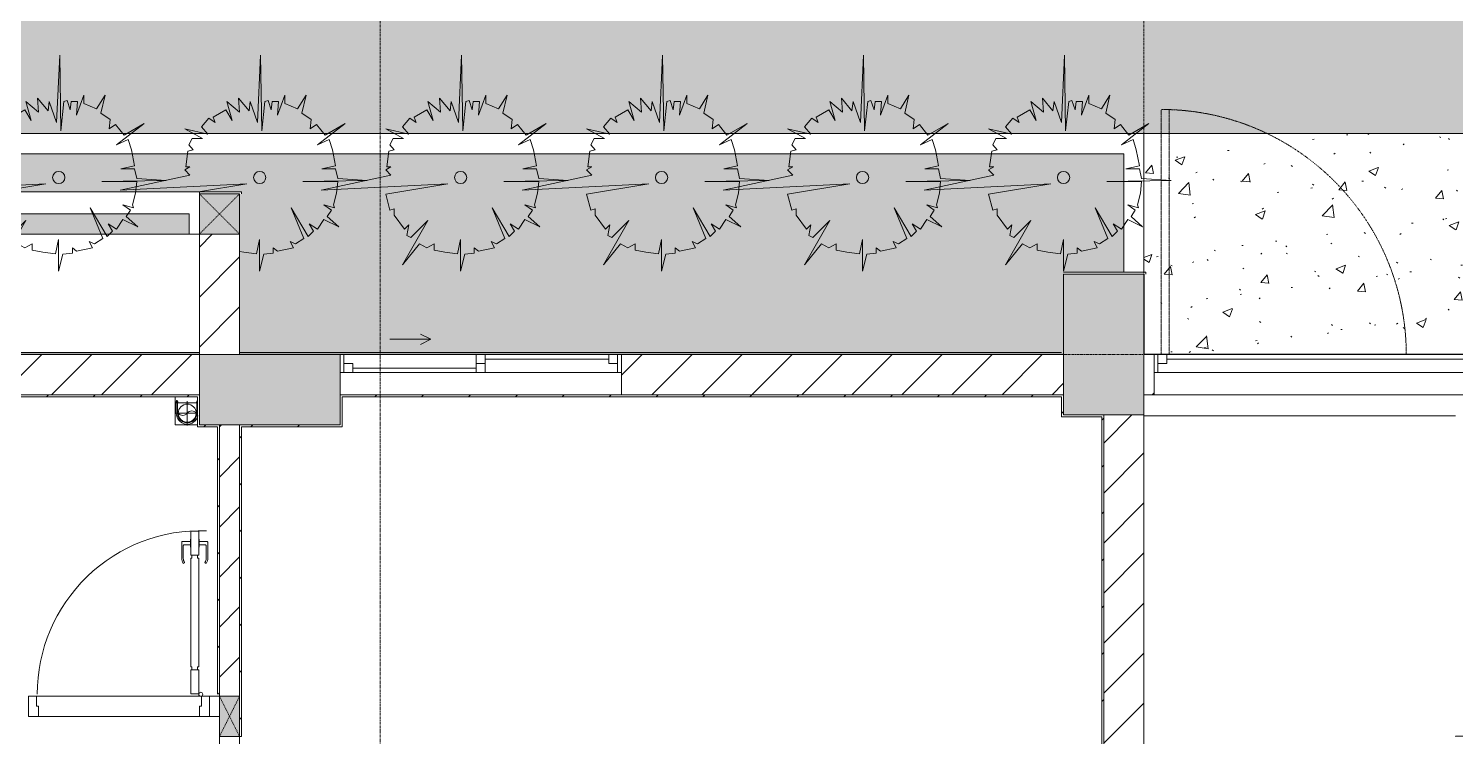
# Model space of a CAD drawing. Header units: millimetres. Extents: x 5359 to 218750, y -16347 to 109893.
# Drawn here: x 37103 to 44202, y 76337 to 79860 of the extents above; entities that cross this region are included whole.
import ezdxf

# ---------------------------------------------------------------- set-up
doc = ezdxf.new("R2010")
doc.units = ezdxf.units.MM
for name, pattern in [('Dash', [6, 3, -3]), ('Grid Line', [22.225, 12.7, -3.175, 3.175, -3.175]), ('IMPORT-CENTER _3_', [10.16, 6.35, -1.27, 1.27, -1.27]), ('NET VAN', [1.06, 0.53, -0.53]), ('Overhead', [3.96875, 2.38125, -1.5875])]:
    doc.linetypes.add(name, pattern=pattern)
for name, color, linetype, lineweight in [('0-1', 7, 'Continuous', 5), ('A-DETL-GENF-1', 9, 'Continuous', 9), ('A-DETL-GENF-2', 9, 'NET VAN', 9), ('A-DOOR', 31, 'Continuous', 9), ('A-DOOR-1', 9, 'Continuous', 9), ('A-FLOR', 192, 'Continuous', 9), ('A-FLOR-1', 9, 'Continuous', 9), ('A-FLOR-PATT', 8, 'Continuous', 9), ('A-GLAZ', 151, 'Continuous', 9), ('A-GLAZ-CWMG', 51, 'Continuous', 9), ('A-WALL', 113, 'Continuous', 9), ('A-WALL-1', 53, 'Continuous', 18), ('A-WALL-2', 9, 'Continuous', 9), ('A-WALL-3', 113, 'Continuous', 18), ('A-WALL-PATT-1', 10, 'Continuous', 9), ('A-WALL-PATT-2', 9, 'Continuous', 9), ('A-WALL-PATT-3', 111, 'Continuous', 9), ('G-IMPT', 8, 'Continuous', 9), ('G-IMPT-1', 8, 'IMPORT-CENTER _3_', 9), ('I-WALL', 2, 'Continuous', 9), ('I-WALL-1', 53, 'Continuous', 18), ('I-WALL-3', 2, 'Continuous', 18), ('L-PLNT', 71, 'Continuous', 9), ('M-EQPM', 50, 'Continuous', 9), ('S-BEAM-1', 9, 'Continuous', 9), ('S-COLS', 52, 'Continuous', 9), ('S-COLS-1', 253, 'Continuous', 5), ('S-COLS-2', 53, 'Continuous', 18), ('S-COLS-3', 9, 'Continuous', 9), ('S-COLS-4', 52, 'Continuous', 18), ('S-COLS-HDLN', 52, 'Dash', 9), ('S-COLS-HDLN-1', 9, 'Dash', 9), ('S-GRID-1', 1, 'Grid Line', 9), ('S-STRS-MBND', 31, 'Overhead', 9)]:
    doc.layers.add(name, color=color, linetype=linetype, lineweight=lineweight)
pattern_1 = [(45, (0, 0), (-124.4508, 124.4508), [])]
pattern_2 = [(45, (0, 0), (-116.67262, 116.67262), [])]

# ---------------------------------------------------------------- blocks, each defined once
blk = doc.blocks.new('NCV_TKTC_KET CAU_rvt-1-TKCS_MB ĐỊNH VỊ CỔNG-HÀNG RÀO')
at = {"layer": 'S-COLS-1'}
for points in [[(42652.6, 77936.9), (42652.6, 78636.9), (42252.6, 78636.9), (42252.6, 77936.9)], [(38040.5, 77886.9), (38652.6, 77886.9), (38652.6, 78236.9), (37952.6, 78236.9), (37952.6, 77886.9)]]:
    blk.add_hatch(color=256, dxfattribs=at).paths.add_polyline_path(points)
at = {"layer": 'S-BEAM-1'}
blk.add_line((42652.6, 77933.2), (44202.6, 77933.2), dxfattribs=at)
at = {"layer": 'S-COLS-2'}
for p, q in [((42652.6, 78636.9), (42252.6, 78636.9)), ((42252.6, 78636.9), (42252.6, 77936.9)), ((42652.6, 77936.9), (42652.6, 78636.9)), ((37952.6, 78236.9), (37952.6, 77886.9)), ((38652.6, 78236.9), (37952.6, 78236.9)), ((38652.6, 77886.9), (38652.6, 78036.9)), ((37952.6, 77886.9), (38652.6, 77886.9)), ((42252.6, 77936.9), (42652.6, 77936.9))]:
    blk.add_line(p, q, dxfattribs=at)
blk = doc.blocks.new('DOOR_CW_01 CANH MO-PANEL KINH - DIW_01-900x2200-CỬA GỖ VÂN LAMINATE-553375-TKCS_MB ĐỊNH VỊ CỔNG-HÀNG RÀO')
at = {"layer": 'A-DETL-GENF-1'}
for p, q in [((-397, -182), (-397, -62)), ((-397, -62), (-357, -62)), ((-357, -62), (-357, -182)), ((-357, -182), (-397, -182)), ((-397, -196), (-391, -196)), ((-397, -738), (-397, -196)), ((-391, -196), (-391, -182)), ((-391, -182), (-363, -182)), ((-363, -182), (-363, -196)), ((-357, -196), (-363, -196)), ((-357, -196), (-357, -738)), ((-442, -737), (-442, -816.5)), ((-434, -799.5), (-434, -737)), ((-433.9, -711.2), (-427.3, -715.8)), ((-397, -738), (-391, -738)), ((-357, -752), (-397, -752)), ((-397, -752), (-397, -872)), ((-391, -752), (-391, -738)), ((-363, -752), (-391, -752)), ((-357, -738), (-363, -738)), ((-363, -738), (-363, -752)), ((-357, -872), (-357, -752)), ((-320.1, -711.2), (-326.7, -715.8)), ((-320, -799.5), (-320, -737)), ((-312, -737), (-312, -816.5)), ((-399, -820.5), (-438, -820.5)), ((-399, -803.5), (-430, -803.5)), ((-399, -792.2), (-399, -831.8)), ((-397, -792.2), (-399, -792.2)), ((-399, -831.8), (-397, -831.8)), ((-397, -792.2), (-397, -831.8)), ((-357, -792.2), (-357, -831.8)), ((-357, -792.2), (-355, -792.2)), ((-355, -831.8), (-357, -831.8)), ((-355, -792.2), (-355, -831.8)), ((-355, -803.5), (-324, -803.5)), ((-355, -820.5), (-316, -820.5)), ((-397, -872), (-357, -872))]:
    blk.add_line(p, q, dxfattribs=at)
blk.add_circle((-407, -60), 10, dxfattribs=at)
for centre, radius, start, end in [((-407, -60), 814, 268, 0), ((-397, -737), 45, 145, 180), ((-397, -737), 37, 145, 180), ((-357, -737), 37, 0, 35), ((-357, -737), 45, 360, 35), ((-438, -816.5), 4, 180, 270), ((-430, -799.5), 4, 180, 270), ((-324, -799.5), 4, 270, 0), ((-316, -816.5), 4, 270, 0)]:
    blk.add_arc(centre, radius, start, end, dxfattribs=at)
at = {"layer": 'A-DOOR-1'}
for p, q in [((-450, -50), (-450, 50)), ((-450, 50), (-400, 50)), ((-400, 50), (-400, 0)), ((400, 0), (400, 50)), ((400, 50), (450, 50)), ((450, 50), (450, -50)), ((-410, -50), (-450, -50)), ((-410, 0), (-410, -50)), ((-400, 0), (-410, 0)), ((-407, -50), (-382, -50)), ((410, 0), (400, 0)), ((410, -50), (410, 0)), ((450, -50), (410, -50))]:
    blk.add_line(p, q, dxfattribs=at)
blk = doc.blocks.new('G1_SOF - BO TRU - 100x200-V42-TKCS_MB ĐỊNH VỊ CỔNG-HÀNG RÀO')
at = {"layer": 'S-COLS-3'}
blk.add_hatch(color=256, dxfattribs=at).paths.add_polyline_path([(0, -100), (50, -100), (50, 100), (-50, 100), (-50, -100)])
at = {"layer": 'S-COLS-2'}
for p, q in [((50, 100), (-50, 100)), ((-50, 100), (-50, -100)), ((50, -100), (50, 100))]:
    blk.add_line(p, q, dxfattribs=at)
at = {"layer": 'S-COLS-HDLN-1'}
for p, q in [((50, 100), (-50, -100)), ((-50, 100), (50, -100))]:
    blk.add_line(p, q, dxfattribs=at)
blk = doc.blocks.new('DOOR_CW_01 CANH MO-PANEL KINH - DIG_01-900x2200-CỬA NHÔM KÍNH-400860-TKCS_MB ĐỊNH VỊ CỔNG-HÀNG RÀO')
at = {"layer": 'A-DETL-GENF-1'}
for p, q in [((-397, -182), (-397, -62)), ((-397, -62), (-357, -62)), ((-357, -62), (-357, -182)), ((-357, -182), (-397, -182)), ((-397, -196), (-391, -196)), ((-397, -738), (-397, -196)), ((-391, -196), (-391, -182)), ((-391, -182), (-363, -182)), ((-363, -182), (-363, -196)), ((-357, -196), (-363, -196)), ((-357, -196), (-357, -738)), ((-442, -737), (-442, -816.5)), ((-434, -799.5), (-434, -737)), ((-433.9, -711.2), (-427.3, -715.8)), ((-397, -738), (-391, -738)), ((-357, -752), (-397, -752)), ((-397, -752), (-397, -872)), ((-391, -752), (-391, -738)), ((-363, -752), (-391, -752)), ((-357, -738), (-363, -738)), ((-363, -738), (-363, -752)), ((-357, -872), (-357, -752)), ((-320.1, -711.2), (-326.7, -715.8)), ((-320, -799.5), (-320, -737)), ((-312, -737), (-312, -816.5)), ((-399, -820.5), (-438, -820.5)), ((-399, -803.5), (-430, -803.5)), ((-399, -792.2), (-399, -831.8)), ((-397, -792.2), (-399, -792.2)), ((-399, -831.8), (-397, -831.8)), ((-397, -792.2), (-397, -831.8)), ((-357, -792.2), (-357, -831.8)), ((-357, -792.2), (-355, -792.2)), ((-355, -831.8), (-357, -831.8)), ((-355, -792.2), (-355, -831.8)), ((-355, -803.5), (-324, -803.5)), ((-355, -820.5), (-316, -820.5)), ((-397, -872), (-357, -872))]:
    blk.add_line(p, q, dxfattribs=at)
blk.add_circle((-407, -60), 10, dxfattribs=at)
for centre, radius, start, end in [((-407, -60), 814, 268, 0), ((-397, -737), 45, 145, 180), ((-397, -737), 37, 145, 180), ((-357, -737), 37, 0, 35), ((-357, -737), 45, 360, 35), ((-438, -816.5), 4, 180, 270), ((-430, -799.5), 4, 180, 270), ((-324, -799.5), 4, 270, 0), ((-316, -816.5), 4, 270, 0)]:
    blk.add_arc(centre, radius, start, end, dxfattribs=at)
at = {"layer": 'A-DOOR-1'}
for p, q in [((-450, -50), (-450, 50)), ((-450, 50), (-400, 50)), ((-400, 50), (-400, 0)), ((400, 0), (400, 50)), ((400, 50), (450, 50)), ((450, 50), (450, -50)), ((-410, -50), (-450, -50)), ((-410, 0), (-410, -50)), ((-400, 0), (-410, 0)), ((-407, -50), (-382, -50)), ((410, 0), (400, 0)), ((410, -50), (410, 0)), ((450, -50), (410, -50))]:
    blk.add_line(p, q, dxfattribs=at)
blk = doc.blocks.new('NCV_TKTC_TANG 1_rvt-1-TKCS_MB ĐỊNH VỊ CỔNG-HÀNG RÀO')
at = {"layer": 'A-WALL-PATT-1'}
h = blk.add_hatch(dxfattribs=at)
h.set_pattern_fill('FP_2', color=256, style=0, pattern_type=2)
h.set_pattern_definition(pattern_1)
h.paths.add_polyline_path([(38052.6, 76536.9), (38152.6, 76536.9), (38152.6, 77886.9), (38052.6, 77886.9), (38052.6, 76546.9)])
h = blk.add_hatch(dxfattribs=at)
h.set_pattern_fill('FP_2', color=256, style=0, pattern_type=2)
h.set_pattern_definition(pattern_1)
h.paths.add_polyline_path([(38040.5, 76436.9), (38052.6, 76436.9), (38052.6, 76536.9), (38002.6, 76536.9), (38002.6, 76436.9)])
h.paths.add_polyline_path([(37102.6, 76436.9), (37102.6, 76536.9), (37052.6, 76536.9), (37052.6, 76436.9), (37062.6, 76436.9)])
at = {"layer": 'A-WALL-PATT-2'}
h = blk.add_hatch(dxfattribs=at)
h.set_pattern_fill('FP_3', color=256, style=0, pattern_type=2)
h.set_pattern_definition(pattern_2)
h.paths.add_polyline_path([(37952.6, 78026.9), (37952.6, 78036.9), (36352.6, 78036.9), (36352.6, 78026.9), (37942.6, 78026.9)])
h = blk.add_hatch(dxfattribs=at)
h.set_pattern_fill('FP_3', color=256, style=0, pattern_type=2)
h.set_pattern_definition(pattern_2)
h.paths.add_polyline_path([(38652.6, 78026.9), (42252.6, 78026.9), (42252.6, 78036.9), (38652.6, 78036.9)])
h = blk.add_hatch(dxfattribs=at)
h.set_pattern_fill('FP_3', color=256, style=0, pattern_type=2)
h.set_pattern_definition(pattern_2)
h.paths.add_polyline_path([(42242.6, 77936.9), (42252.6, 77936.9), (42252.6, 78026.9), (42242.6, 78026.9)])
h = blk.add_hatch(dxfattribs=at)
h.set_pattern_fill('FP_3', color=256, style=0, pattern_type=2)
h.set_pattern_definition(pattern_2)
h.paths.add_polyline_path([(38040.5, 77876.9), (38042.6, 77876.9), (38040.5, 77886.9), (37942.6, 77886.9), (37942.6, 77876.9)])
h = blk.add_hatch(dxfattribs=at)
h.set_pattern_fill('FP_3', color=256, style=0, pattern_type=2)
h.set_pattern_definition(pattern_2)
h.paths.add_polyline_path([(38042.6, 76546.9), (38052.6, 76546.9), (38052.6, 77886.9), (38042.6, 77886.9), (38042.6, 77346.5)])
h = blk.add_hatch(dxfattribs=at)
h.set_pattern_fill('FP_3', color=256, style=0, pattern_type=2)
h.set_pattern_definition(pattern_2)
h.paths.add_polyline_path([(38162.6, 77876.9), (38652.6, 77876.9), (38652.6, 77886.9), (38152.6, 77886.9), (38152.6, 77876.9)])
h = blk.add_hatch(dxfattribs=at)
h.set_pattern_fill('FP_3', color=256, style=0, pattern_type=2)
h.set_pattern_definition(pattern_2)
h.paths.add_polyline_path([(42452.6, 75346.9), (42452.6, 77936.9), (42442.6, 77936.9), (42442.6, 75346.9)])
h = blk.add_hatch(dxfattribs=at)
h.set_pattern_fill('FP_3', color=256, style=0, pattern_type=2)
h.set_pattern_definition(pattern_2)
h.paths.add_polyline_path([(38162.6, 75346.9), (38162.6, 75437), (38152.6, 75437), (38152.6, 75346.9)])
h.paths.add_polyline_path([(38162.6, 76337), (38162.6, 77876.9), (38152.6, 77876.9), (38152.6, 76337)])
at = {"layer": 'A-FLOR-1'}
blk.add_line((37952.6, 76436.9), (37152.6, 76436.9), dxfattribs=at)
at = {"layer": 'A-WALL-1'}
for p, q in [((38152.6, 77886.9), (38052.6, 77886.9)), ((38152.6, 77876.9), (38152.6, 77886.9)), ((38052.6, 76546.9), (38052.6, 76536.9)), ((38042.6, 76436.9), (38052.6, 76436.9))]:
    blk.add_line(p, q, dxfattribs=at)
at = {"layer": 'A-WALL-2'}
for p, q in [((38052.6, 76546.9), (38052.6, 77886.9)), ((38052.6, 77886.9), (38052.6, 76546.9)), ((38152.6, 77876.9), (38152.6, 76536.9)), ((38152.6, 76536.9), (38152.6, 77876.9)), ((37142.6, 76536.9), (37962.6, 76536.9)), ((38052.6, 76536.9), (38002.6, 76536.9)), ((37952.6, 76436.9), (37152.6, 76436.9)), ((38002.6, 76436.9), (38042.6, 76436.9))]:
    blk.add_line(p, q, dxfattribs=at)
at = {"layer": 'I-WALL-1'}
for p, q in [((37952.6, 78036.9), (36352.6, 78036.9)), ((36352.6, 78026.9), (37942.6, 78026.9)), ((37942.6, 78026.9), (37942.6, 77886.9)), ((37952.6, 78026.9), (37952.6, 78036.9)), ((37952.6, 77886.9), (37952.6, 78026.9)), ((38652.6, 78036.9), (38652.6, 78026.9)), ((38652.6, 78026.9), (38652.6, 77886.9)), ((38662.6, 78026.9), (42242.6, 78026.9)), ((38662.6, 77876.9), (38662.6, 78026.9)), ((42252.6, 78036.9), (40052.6, 78036.9)), ((42242.6, 78026.9), (42242.6, 77936.9)), ((42252.6, 78026.9), (42252.6, 78036.9)), ((42252.6, 77936.9), (42252.6, 78026.9)), ((37942.6, 77886.9), (37942.6, 77876.9)), ((38042.6, 77886.9), (37952.6, 77886.9)), ((38052.6, 77886.9), (38042.6, 77886.9)), ((38652.6, 77886.9), (38152.6, 77886.9)), ((38152.6, 77886.9), (38152.6, 77876.9)), ((42242.6, 77936.9), (42242.6, 77926.9)), ((42242.6, 77926.9), (42442.6, 77926.9)), ((42442.6, 77936.9), (42252.6, 77936.9)), ((42452.6, 77936.9), (42442.6, 77936.9)), ((42442.6, 77926.9), (42442.6, 75346.9)), ((42452.6, 75346.9), (42452.6, 77936.9)), ((37942.6, 77876.9), (38042.6, 77876.9)), ((38042.6, 77876.9), (38042.6, 76546.9)), ((38162.6, 77876.9), (38652.6, 77876.9)), ((38162.6, 76337), (38162.6, 77876.9)), ((38652.6, 77876.9), (38662.6, 77876.9)), ((38152.6, 76337), (38162.6, 76337))]:
    blk.add_line(p, q, dxfattribs=at)
at = {"layer": 'A-DOOR-1'}
for name, p, rotation in [('DOOR_CW_01 CANH MO-PANEL KINH - DIG_01-900x2200-CỬA NHÔM KÍNH-400860-TKCS_MB ĐỊNH VỊ CỔNG-HÀNG RÀO', (37552.6, 76486.9), 180), ('DOOR_CW_01 CANH MO-PANEL KINH - DIW_01-900x2200-CỬA GỖ VÂN LAMINATE-553375-TKCS_MB ĐỊNH VỊ CỔNG-HÀNG RÀO', (38102.6, 75887), 89.99999999999908)]:
    blk.add_blockref(name, p, dxfattribs=dict(at, rotation=rotation))
at = {"layer": 'S-COLS-3'}
blk.add_blockref('G1_SOF - BO TRU - 100x200-V42-TKCS_MB ĐỊNH VỊ CỔNG-HÀNG RÀO', (38102.6, 76436.9), dxfattribs=at)
blk = doc.blocks.new('1_FAMILY RVT - W01-WxH 1400x1400xmm-411185-TKCS_MB ĐỊNH VỊ CỔNG-HÀNG RÀO')
at = {"layer": 'A-GLAZ'}
for p, q in [((-700, 103.81), (700, 103.81)), ((-700, -96.19), (-700, 103.81)), ((700, 103.81), (700, -96.19)), ((-700, -7.29), (-680.95, -7.29)), ((-680.95, -7.29), (-22.225, -7.29)), ((-680.95, -96.19), (-680.95, -7.29)), ((-636.5, -51.74), (-680.95, -51.74)), ((-636.5, -96.19), (-636.5, -51.74)), ((-22.225, -7.29), (22.225, -7.29)), ((-22.225, -7.29), (-22.225, -96.19)), ((22.225, -51.74), (-22.225, -51.74)), ((22.225, -7.29), (636.5, -7.29)), ((22.225, -96.19), (22.225, -7.29)), ((22.225, -29.515), (636.5, -29.515)), ((636.5, -7.29), (700, -7.29)), ((636.5, -51.74), (636.5, -7.29)), ((680.95, -51.74), (636.5, -51.74)), ((680.95, -96.19), (680.95, -7.29)), ((700, -96.19), (-700, -96.19)), ((-700, -96.19), (-636.5, -96.19)), ((-636.5, -73.965), (-22.225, -73.965)), ((-636.5, -96.19), (-22.225, -96.19)), ((-22.225, -96.19), (22.225, -96.19)), ((22.225, -96.19), (680.95, -96.19)), ((680.95, -96.19), (700, -96.19)), ((248.4, -172.39), (299.2, -146.99)), ((248.4, -172.39), (299.2, -197.79)), ((248.4, -172.39), (451.6, -172.39))]:
    blk.add_line(p, q, dxfattribs=at)
blk = doc.blocks.new('FD_01 - FD_01-1200x2200mm-1787918-TKCS_MB ĐỊNH VỊ CỔNG-HÀNG RÀO')
at = {"layer": 'A-DETL-GENF-2'}
for p, q in [((570, -100), (570, -1320)), ((610, -1320), (610, -100)), ((570, -1320), (610, -1320))]:
    blk.add_line(p, q, dxfattribs=at)
blk.add_arc((610, -100), 1220, 180, 268.12111, dxfattribs=at)
blk = doc.blocks.new('1_FAMILY RVT - W01-WxH 1000x3200-3536800-TKCS_MB ĐỊNH VỊ CỔNG-HÀNG RÀO')
at = {"layer": 'A-GLAZ'}
for p, q in [((698.4, 172.39), (749.2, 197.79)), ((698.4, 172.39), (749.2, 146.99)), ((698.4, 172.39), (901.6, 172.39)), ((-1600, 96.19), (-1600, -103.81)), ((1600, 96.19), (-1600, 96.19)), ((-1600, 96.19), (-1536.5, 96.19)), ((-1580.95, 96.19), (-1580.95, 7.29)), ((-1536.5, 96.19), (-22.225, 96.19)), ((-1536.5, 96.19), (-1536.5, 51.74)), ((-1536.5, 73.965), (-22.225, 73.965)), ((-22.225, 7.29), (-22.225, 96.19)), ((-22.225, 96.19), (22.225, 96.19)), ((22.225, 96.19), (1580.95, 96.19)), ((22.225, 96.19), (22.225, 7.29)), ((1580.95, 96.19), (1600, 96.19)), ((1580.95, 96.19), (1580.95, 7.29)), ((1600, -103.81), (1600, 96.19)), ((-1600, 7.29), (-1580.95, 7.29)), ((-1536.5, 51.74), (-1580.95, 51.74)), ((-1580.95, 7.29), (-22.225, 7.29)), ((22.225, 51.74), (-22.225, 51.74)), ((-22.225, 7.29), (22.225, 7.29)), ((22.225, 29.515), (1536.5, 29.515)), ((22.225, 7.29), (1536.5, 7.29)), ((1536.5, 51.74), (1536.5, 7.29)), ((1580.95, 51.74), (1536.5, 51.74)), ((1536.5, 7.29), (1600, 7.29)), ((-1600, -103.81), (1600, -103.81))]:
    blk.add_line(p, q, dxfattribs=at)
blk = doc.blocks.new('TKTC_XREF_251221_MB TANG 1 - TKTC_XREF_260130_MB TANG 1_dwg_CUM U_DN100-V142-TKCS_MB ĐỊNH VỊ CỔNG-HÀNG RÀO')
at = {"layer": 'G-IMPT'}
blk.add_hatch(color=256, dxfattribs=at).paths.add_polyline_path([(61, 0), (58.9, -15.8), (52.8, -30.5), (43.1, -43.1), (30.5, -52.8), (15.8, -58.9), (0, -61), (0, -57), (14.8, -55.1), (28.5, -49.4), (40.3, -40.3), (49.4, -28.5), (55.1, -14.8), (57, 0), (55.1, 14.8), (49.4, 28.5), (40.3, 40.3), (28.5, 49.4), (14.8, 55.1), (0, 57), (0, 61), (15.8, 58.9), (30.5, 52.8), (43.1, 43.1), (52.8, 30.5), (58.9, 15.8)])
for p, q in [((-79.1, 66.6), (-79.1, 63.4)), ((-76.6, 66.6), (-76.6, 63.4)), ((-74.6, 66.6), (-74.6, 63.4)), ((-72.7, 69.3), (-72.7, 60.7)), ((-66.9, 67.9), (-71.7, 67.9)), ((-66.9, 62.1), (-71.7, 62.1)), ((-65, 69), (0, 69)), ((-72.7, -62.4), (-78.1, -62.4)), ((-66.9, -62.1), (-71.7, -62.1))]:
    blk.add_line(p, q, dxfattribs=at)
at = {"layer": 'G-IMPT', "flags": 128}
for points in [[(-72.7, 67.6), (-78.1, 67.6), (-78.1, 62.4), (-72.7, 62.4)], [(-71.7, 59.2), (-66.9, 59.2), (-66.9, 70.8), (-71.7, 70.8)], [(-66.9, 70.8), (-66.9, 72.7), (-65, 72.7), (-65, 57.3), (-66.9, 57.3), (-66.9, 59.2)], [(-65, 61), (0, 61), (0, 57)], [(-66.9, -63.8), (-66.9, -59.2), (-71.7, -59.2)], [(-66.9, -59.2), (-66.9, -57.3), (-65, -57.3), (-65, -63.8)], [(-65, -61), (0, -61), (0, -57)]]:
    blk.add_lwpolyline(points, dxfattribs=at)
at = {"layer": 'G-IMPT'}
for centre, radius, start, end in [((-78.1, 66.6), 0.96, 90, 180), ((-78.1, 63.4), 0.96, 180, 270), ((-71.1, 69.3), 1.56, 112.61986, 247.38014), ((-67.9, 65), 4.8, 143.1301, 216.8699), ((-71.1, 60.7), 1.56, 112.61986, 247.38014), ((0, 0), 69, 281.5361, 90), ((0, 0), 61, 270, 90), ((0, 0), 57, 270, 90), ((-78.1, -63.4), 0.96, 90, 180), ((-71.1, -60.7), 1.56, 112.61986, 247.38014)]:
    blk.add_arc(centre, radius, start, end, dxfattribs=at)
blk = doc.blocks.new('TKTC_XREF_251221_MB TANG 1 - TKTC_XREF_260130_MB TANG 1_dwg_$cc-V143-TKCS_MB ĐỊNH VỊ CỔNG-HÀNG RÀO')
at = {"layer": 'G-IMPT'}
blk.add_circle((0, 0), 0.5, dxfattribs=at)
for centre, radius, start, end in [((0, 0), 0.5, 90, 270), ((0.188, 0.25), 0.313, 126.8699, 233.1301), ((-0.188, -0.25), 0.313, 306.8699, 53.1301)]:
    blk.add_arc(centre, radius, start, end, dxfattribs=at)
at = {"layer": 'G-IMPT-1'}
for p, q in [((-0.673, 0), (0.673, 0)), ((0, -0.56), (0, 0.673))]:
    blk.add_line(p, q, dxfattribs=at)
blk = doc.blocks.new('TKTC_XREF_251221_MB TANG 1 - TKTC_XREF_260130_MB TANG 1_dwg-4202109-TKCS_MB ĐỊNH VỊ CỔNG-HÀNG RÀO')
at = {"layer": 'G-IMPT'}
for p, q in [((-165199, -323108.1), (-167199, -323108.1)), ((-160899.1, -323108.1), (-164999, -323108.1)), ((-165318.8, -323319.7), (-165318.8, -323349.7)), ((-165318.8, -323349.7), (-165209.1, -323349.7)), ((-165318.8, -323459.7), (-165209.1, -323459.7))]:
    blk.add_line(p, q, dxfattribs=at)
at = {"layer": 'G-IMPT', "flags": 128}
for points in [[(-157199.1, -323108.1), (-160499, -323108.1), (-160499, -322709.6)], [(-165209.1, -323349.7), (-165318.8, -323349.7), (-165318.8, -323459.7)]]:
    blk.add_lwpolyline(points, dxfattribs=at)
at = {"xscale": 90.00000000005122, "yscale": 90.00000000005122, "zscale": 90.00000000005122, "rotation": 90.37402677993775}
blk.add_blockref('TKTC_XREF_251221_MB TANG 1 - TKTC_XREF_260130_MB TANG 1_dwg_$cc-V143-TKCS_MB ĐỊNH VỊ CỔNG-HÀNG RÀO', (-165259.5, -323401), dxfattribs=at)
at = {"extrusion": (0, 0, -1), "xscale": 0.7894736842105242, "yscale": 0.7894736842105242, "zscale": -0.7894736842105242, "rotation": 269.9999999984439}
blk.add_blockref('TKTC_XREF_251221_MB TANG 1 - TKTC_XREF_260130_MB TANG 1_dwg_CUM U_DN100-V142-TKCS_MB ĐỊNH VỊ CỔNG-HÀNG RÀO', (165259.5, -323401), dxfattribs=at)
blk = doc.blocks.new('TKTC_XREF_251221_MB TANG 1 - TKTC_XREF_251221_MB TANG 1-2038492-TKCS_MB ĐỊNH VỊ CỔNG-HÀNG RÀO')
blk.add_blockref('TKTC_XREF_251221_MB TANG 1 - TKTC_XREF_260130_MB TANG 1_dwg-4202109-TKCS_MB ĐỊNH VỊ CỔNG-HÀNG RÀO', (169499.1, 384109.7))
blk = doc.blocks.new('CAY MAI VAN PHUC - CAY DUC SOC_dwg-2256080-TKCS_MB ĐỊNH VỊ CỔNG-HÀNG RÀO')
at = {"layer": 'G-IMPT', "flags": 128}
blk.add_lwpolyline([(32.8, 479.5), (12.9, 293.4), (6.2, 771.8), (-13.8, 346.6), (-60.3, 479.5), (-67, 419.7), (-133.5, 499.4), (-126.8, 413), (-206.6, 479.5), (-173.4, 359.9), (-213.3, 426.3), (-293.1, 379.8), (-279.8, 346.6), (-319.7, 373.2), (-366.2, 320), (-326.3, 273.5), (-472.6, 306.7), (-359.6, 246.9), (-426.1, 246.9), (-446, 207.1), (-419.4, 173.8), (-452.7, 167.2), (-466, 67.5), (-439.4, 67.5), (-472.6, 47.6), (-439.4, 14.4), (-878.3, -78.6), (-80.3, -38.8), (-472.6, -105.2), (-446, -204.9), (-419.4, -198.2), (-419.4, -238.1), (-352.9, -324.5), (-326.3, -297.9), (-339.6, -364.4), (-313, -377.6), (-206.6, -271.3), (-366.2, -550.4), (-259.8, -417.5), (-213.3, -444.1), (-166.7, -417.5), (-166.7, -457.4), (-100.2, -470.7), (-19.9, -481.4), (-0.5, -390.9), (-0.5, -590.3), (26.2, -484), (86, -477.3), (86, -444.1), (112.6, -464), (212.4, -444.1), (192.4, -404.2), (225.7, -417.5), (278.9, -384.3), (199.1, -191.6), (305.5, -371), (338.7, -337.8), (312.1, -291.3), (365.3, -324.5), (405.2, -264.7), (498.3, -311.2), (425.2, -244.8), (451.8, -204.9), (405.2, -171.7), (471.7, -191.6), (465.1, -171.7), (485, -98.6), (491.7, -25.5), (272.2, -25.5), (677.9, -18.8), (491.7, -5.6), (478.4, 54.2), (391.9, 54.2), (478.4, 74.2), (458.4, 173.8), (438.5, 240.3), (365.3, 207.1), (538.2, 340), (411.9, 266.9), (358.7, 333.3), (318.8, 306.7), (325.4, 366.5), (265.6, 406.4), (292.2, 519.4), (239, 433), (159.2, 466.2), (159.2, 519.4), (112.6, 393.1), (119.3, 479.5), (79.4, 479.5), (72.7, 426.3), (52.8, 486.1)], close=True, dxfattribs=at)
at = {"layer": 'G-IMPT'}
blk.add_circle((0, 0), 38.6, dxfattribs=at)
blk = doc.blocks.new('CAY MAI VAN PHUC - CAY BONG TRANG-2256081-TKCS_MB ĐỊNH VỊ CỔNG-HÀNG RÀO')
at = {"xscale": 0.7894736842105263, "yscale": 0.7894736842105263, "zscale": 0.7894736842105263}
blk.add_blockref('CAY MAI VAN PHUC - CAY DUC SOC_dwg-2256080-TKCS_MB ĐỊNH VỊ CỔNG-HÀNG RÀO', (0, 0), dxfattribs=at)
blk = doc.blocks.new('CAY MAI VAN PHUC - CAY DUC SOC_dwg-V280-TKCS_MB ĐỊNH VỊ CỔNG-HÀNG RÀO')
at = {"layer": 'G-IMPT', "flags": 128}
for points in [[(32.8, 479.5), (12.9, 293.4), (6.2, 771.8), (-13.8, 346.6), (-60.3, 479.5), (-67, 419.7), (-133.5, 499.4), (-126.8, 413), (-206.6, 479.5), (-173.4, 359.9), (-213.3, 426.3), (-293.1, 379.8), (-279.8, 346.6), (-319.7, 373.2), (-366.2, 320), (-326.3, 273.5), (-472.6, 306.7), (-359.6, 246.9), (-426.1, 246.9), (-446, 207.1), (-419.4, 173.8), (-452.7, 167.2), (-466, 67.5), (-439.4, 67.5), (-472.6, 47.6), (-439.4, 14.4), (-878.3, -78.6), (-80.3, -38.8), (-384.5, -90.3)], [(-126.6, -465.4), (-100.2, -470.7), (-19.9, -481.4), (-0.5, -390.9), (-0.5, -590.3), (26.2, -484), (86, -477.3), (86, -444.1), (112.6, -464), (212.4, -444.1), (192.4, -404.2), (225.7, -417.5), (278.9, -384.3), (199.1, -191.6), (305.5, -371), (338.7, -337.8), (312.1, -291.3), (365.3, -324.5), (405.2, -264.7), (498.3, -311.2), (425.2, -244.8), (451.8, -204.9), (405.2, -171.7), (471.7, -191.6), (465.1, -171.7), (485, -98.6), (491.7, -25.5), (272.2, -25.5), (677.9, -18.8), (491.7, -5.6), (478.4, 54.2), (391.9, 54.2), (478.4, 74.2), (458.4, 173.8), (438.5, 240.3), (365.3, 207.1), (538.2, 340), (411.9, 266.9), (358.7, 333.3), (318.8, 306.7), (325.4, 366.5), (265.6, 406.4), (292.2, 519.4), (239, 433), (159.2, 466.2), (159.2, 519.4), (112.6, 393.1), (119.3, 479.5), (79.4, 479.5), (72.7, 426.3), (52.8, 486.1), (32.8, 479.5)]]:
    blk.add_lwpolyline(points, dxfattribs=at)
at = {"layer": 'G-IMPT'}
blk.add_circle((0, 0), 38.6, dxfattribs=at)
blk = doc.blocks.new('CAY MAI VAN PHUC - CAY BONG TRANG-V281-TKCS_MB ĐỊNH VỊ CỔNG-HÀNG RÀO')
at = {"xscale": 0.7894736842105263, "yscale": 0.7894736842105263, "zscale": 0.7894736842105263}
blk.add_blockref('CAY MAI VAN PHUC - CAY DUC SOC_dwg-V280-TKCS_MB ĐỊNH VỊ CỔNG-HÀNG RÀO', (0, 0), dxfattribs=at)
blk = doc.blocks.new('Rectangular Mullion - 50 x 100mm-3196915-TKCS_MB ĐỊNH VỊ CỔNG-HÀNG RÀO')
at = {"layer": 'A-GLAZ-CWMG'}
blk.add_hatch(color=256, dxfattribs=at).paths.add_polyline_path([(36927.6, 78836.9), (36927.6, 78936.9), (36002.6, 78936.9), (36002.6, 78836.9), (36830.1, 78836.9)])
for p, q in [((36002.6, 78836.9), (36002.6, 78936.9)), ((36002.6, 78936.9), (36927.6, 78936.9)), ((36927.6, 78936.9), (36927.6, 78836.9)), ((36927.6, 78836.9), (36002.6, 78836.9))]:
    blk.add_line(p, q, dxfattribs=at)
blk = doc.blocks.new('G1_SOF - BO TRU - 200x200-3196954-TKCS_MB ĐỊNH VỊ CỔNG-HÀNG RÀO')
at = {"layer": 'S-COLS-3'}
blk.add_hatch(color=256, dxfattribs=at).paths.add_polyline_path([(100, -100), (100, 100), (-100, 100), (-100, -100)])
at = {"layer": 'S-COLS-4'}
for p, q in [((100, 100), (-100, 100)), ((-100, 100), (-100, -100)), ((100, -100), (100, 100)), ((-100, -100), (100, -100))]:
    blk.add_line(p, q, dxfattribs=at)
at = {"layer": 'S-COLS-HDLN'}
for p, q in [((100, 100), (-100, -100)), ((-100, 100), (100, -100))]:
    blk.add_line(p, q, dxfattribs=at)

msp = doc.modelspace()

# ---------------------------------------------------------------- hatches: boundary and pattern name
at = {"layer": 'A-FLOR-PATT'}
h = msp.add_hatch(dxfattribs=at)
h.set_pattern_fill('FP_21', color=256, style=0, pattern_type=2)
h.set_pattern_definition([(49.955, (0, 297.74), (480.9663, -42.0141), [50.245, -552.698]), (355.008, (0, 297.74), (-93.0422, 503.5904), [40.233, -442.564]), (100.468, (40.1, 294.23), (387.9225, 461.5805), [42.676, -469.437]), (46.139, (0, 431.63), (715.65, -110.812), [75.376, -829.133]), (96.646, (59.64, 422.4), (626.748, 652.169), [64.012, -704.134]), (351.198, (0, 431.6), (626.7464, 652.1696), [60.348, -663.83]), (20.97, (67.06, 398.16), (400.2635, -269.5499), [50.282, -553.099]), (326.042, (67.06, 398.16), (163.1587, 485.4848), [40.214, -442.35]), (71.424, (100.4, 375.7), (563.4193, 215.9336), [42.681, -469.488]), (37.456, (0, 297.74), (8.15442, 222.87167), [7.372, -429.577, 7.372, -441.64, -443.985]), (37.456, (0, 297.74), (8.15442, 222.87167), [-885.96, 7.372, -436.613]), (7.488, (0, 297.74), (176.40487, 264.05665), [7.376, -248.771, 7.376, -419.759, -169.312]), (7.488, (0, 297.74), (176.40487, 264.05665), [-683.282, 7.376, -161.936]), (327.541, (-149.53, 297.74), (357.9599, -15.1019), [7.373, -160.191, 7.373, -515.425, -693.712]), (327.541, (-149.53, 297.74), (357.9599, -15.1019), [-690.361, 7.373, -686.339]), (317.545, (-216.6, 297.74), (391.0611, 67.0181), [7.371, -210.404, 7.371, -339.728, -492.505]), (317.545, (-216.6, 297.74), (391.0611, 67.0181), [-564.873, 7.371, -485.134])])
h.paths.add_polyline_path([(39251, 79336.9), (45942.6, 79336.9), (45942.6, 79346.9), (45952.6, 79346.9), (45952.6, 79336.9), (60552.6, 79336.9), (60552.6, 79346.9), (60559.1, 79346.9), (63139.6, 83316.9), (32746.2, 83316.9), (36095.2, 79346.7), (36103.5, 79346.9), (36103.5, 79336.9), (36830.1, 79336.9)])
h = msp.add_hatch(dxfattribs=at)
h.set_pattern_fill('FP_6', color=256, style=0, pattern_type=2)
h.set_pattern_definition([(50, (0, 0), (480.9661, -42.0786), [50.292, -553.212]), (355, (0, 0), (-93.0416, 504.3895), [40.234, -442.57]), (100.451, (40.1, -3.5), (387.9285, 462.3076), [42.742, -470.158]), (46.184, (0, 134.1), (715.649, -110.993), [75.438, -829.818]), (96.636, (59.64, 124.86), (626.7424, 653.2084), [64.112, -705.237]), (351.184, (0, 134.1), (626.7496, 653.2024), [60.35, -663.854]), (21, (67.06, 100.6), (400.2623, -269.9797), [50.292, -553.212]), (326, (67.06, 100.6), (163.1568, 486.2564), [40.234, -442.57]), (71.451, (100.4, 78.1), (563.421, 216.272), [42.742, -470.158]), (37.5, (0, 0), (8.15385, 223.22557), [7.376, -429.829, 7.376, -441.899, -444.246]), (37.5, (0, 0), (8.15385, 223.22557), [-886.48, 7.376, -436.87]), (7.5, (0, 0), (176.404, 264.477), [7.376, -248.778, 7.376, -419.771, -169.316]), (7.5, (0, 0), (176.404, 264.477), [-683.301, 7.376, -161.94]), (327.5, (-149.53, 0), (357.96023, -15.12452), [7.376, -160.264, 7.376, -515.661, -694.03]), (327.5, (-149.53, 0), (357.96023, -15.12452), [-690.677, 7.376, -686.653]), (317.5, (-216.6, 0), (391.0616, 67.1262), [7.376, -210.556, 7.376, -339.974, -492.862]), (317.5, (-216.6, 0), (391.0616, 67.1262), [-565.282, 7.376, -485.485])])
h.paths.add_polyline_path([(44192.6, 78236.9), (45952.6, 78236.9), (45952.6, 78246.9), (45942.6, 78246.9), (45942.6, 79336.9), (42652.6, 79336.9), (42652.6, 78646.9), (42662.6, 78646.9), (42662.6, 78636.9), (42652.6, 78636.9), (42652.6, 78236.9), (44092.7, 78236.9)])
h = msp.add_hatch(dxfattribs=at)
h.set_pattern_fill('FP_14', color=256, style=0, pattern_type=2)
h.set_pattern_definition([(0, (167.64, 11.2), (558.8, 558.8), [83.82, -16.764, 22.352, -16.764, -419.1]), (0, (167.64, 11.2), (558.8, 558.8), [-139.7, 83.82, -335.28]), (0, (139.7, 27.94), (558.8, 558.8), [55.88, -41.91, 83.82, -41.91, -335.28]), (0, (139.7, 27.94), (558.8, 558.8), [-223.52, 55.88, -279.4]), (0, (335.3, 251.46), (558.8, 558.8), [69.85, -27.94, 69.85, -391.16]), (0, (55.9, 363.2), (558.8, 558.8), [27.94, -55.88, 27.94, -447.04]), (90, (111.76, 363.2), (-558.8, 558.8), [50.292, -508.508]), (90, (279.4, 27.94), (-558.8, 558.8), [55.88, -502.92]), (90, (419.1, 251.46), (-558.8, 558.8), [55.88, -502.92]), (45, (352.04, 22.35), (0, 558.7996), [55.88, -734.383]), (135, (206.76, 22.35), (-558.7996, 0), [55.88, -734.383]), (63.435, (335.28, 25.15), (-0.0005, 558.8001), [55.88, -1193.635]), (75.964, (307.34, 27.94), (-0.00237, 558.80038), [55.88, -2248.111]), (75.964, (447.04, 251.46), (-0.00237, 558.80038), [44.704, -2259.287]), (75.964, (122.94, 363.22), (-0.00237, 558.80038), [39.116, -2264.875]), (104.036, (251.46, 27.94), (0.00237, 558.80038), [55.88, -2248.111]), (104.036, (391.16, 251.46), (0.00237, 558.80038), [44.704, -2259.287]), (104.036, (100.58, 363.22), (0.00237, 558.80038), [39.116, -2264.875]), (116.565, (223.52, 25.15), (0.0005, 558.8001), [55.88, -1193.634])])
h.paths.add_polyline_path([(33642.6, 17336.9), (33642.6, 33737.4), (31203.5, 33737.4), (31203.5, 18236.9), (31211.1, 18125), (31226.1, 18036.7), (31254, 17939.7), (31292.6, 17846.4), (31341.4, 17758.1), (31399.9, 17675.8), (31480, 17589), (31547.2, 17529.8), (31624.7, 17474.9), (31713, 17426.1), (31806.2, 17387.4), (31903.2, 17359.5), (32002.7, 17342.6), (32103.5, 17336.9), (33198.8, 17336.9)])
h.paths.add_polyline_path([(31203.5, 37137.4), (33642.6, 37137.4), (33642.6, 78246.9), (35752.6, 78246.9), (35752.6, 79046.9), (38162.6, 79046.9), (38162.6, 79036.9), (38152.6, 79036.9), (38152.6, 78246.9), (42252.6, 78246.9), (42252.6, 78646.9), (42552.6, 78646.9), (42552.6, 79236.9), (36103.5, 79236.9), (35855.3, 79230.6), (35607.8, 79211.8), (35361.5, 79180.4), (35117.1, 79136.6), (34875.3, 79080.5), (34636.6, 79012.2), (34401.7, 78931.9), (34171.2, 78839.8), (33945.6, 78736.2), (33725.5, 78621.2), (33510, 78494.3), (33269, 78332.8), (33092.2, 78202), (32897.2, 78041.7), (32711.6, 77872.5), (32535.6, 77694.7), (32369.5, 77508.9), (32213.4, 77315.4), (32067.7, 77114.8), (31932.5, 76907.4), (31806.3, 76690.2), (31693.9, 76472.3), (31583.6, 76226.6), (31502.6, 76021.4), (31423.8, 75788.4), (31356.8, 75551.8), (31301.8, 75312.4), (31258.9, 75070.6), (31228.2, 74827), (31209.7, 74582.3), (31203.5, 74336.9), (31205.6, 62059.7), (31211.4, 62000.9), (31234, 61917.3), (31258, 61859.3), (31299, 61792.4), (31349.9, 61732.8), (31409.6, 61681.8), (31476.5, 61640.8), (31549, 61610.8), (31625.3, 61592.5), (31703.5, 61586.3), (32403.5, 61586.3), (32403.5, 40886.3), (31703.5, 40886.3), (31618.1, 40878.5), (31534.5, 40855.8), (31476.5, 40831.8), (31409.6, 40790.8), (31349.9, 40739.9), (31299, 40680.2), (31258, 40613.3), (31228, 40540.8), (31209.7, 40464.6), (31203.5, 40362.1), (31203.5, 38882.8)])
h.paths.add_polyline_path([(62552.6, 78236.9), (62432.4, 78384.4), (62310.9, 78513.5), (62180.6, 78633.7), (62021.7, 78758.5), (61896, 78845), (61742.9, 78935.1), (61583.3, 79014.3), (61418.9, 79081.8), (61250.4, 79137.3), (61078.8, 79180.8), (60904.8, 79211.9), (60728.8, 79230.6), (60552.6, 79236.9), (46052.6, 79236.9), (46052.6, 78648.6), (46352.6, 78648.6), (46352.6, 78638.6), (46352.6, 78636.9), (46352.6, 78246.9), (54962.6, 78246.9), (54962.6, 78236.9), (62545, 78236.9)])
at = {"layer": 'A-WALL-PATT-3'}
h = msp.add_hatch(dxfattribs=at)
h.set_pattern_fill('FP_1', color=256, style=0, pattern_type=2)
h.set_pattern_definition(pattern_1)
h.paths.add_polyline_path([(37952.6, 78236.9), (38152.6, 78236.9), (38152.6, 78836.9), (37952.6, 78836.9), (37952.6, 78332.8)])
h = msp.add_hatch(dxfattribs=at)
h.set_pattern_fill('FP_1', color=256, style=0, pattern_type=2)
h.set_pattern_definition(pattern_1)
h.paths.add_polyline_path([(37952.6, 78036.9), (37952.6, 78236.9), (34052.6, 78236.9), (34052.6, 78036.9), (36177.6, 78036.9), (36177.6, 78041.9), (36227.6, 78041.9), (36227.6, 78036.9), (36830.1, 78036.9)])
h = msp.add_hatch(dxfattribs=at)
h.set_pattern_fill('FP_1', color=256, style=0, pattern_type=2)
h.set_pattern_definition(pattern_1)
h.paths.add_polyline_path([(40052.6, 78036.9), (42252.6, 78036.9), (42252.6, 78236.9), (40052.6, 78236.9)])
h = msp.add_hatch(dxfattribs=at)
h.set_pattern_fill('FP_1', color=256, style=0, pattern_type=2)
h.set_pattern_definition(pattern_1)
h.paths.add_polyline_path([(42662.6, 78036.9), (42702.6, 78036.9), (42702.6, 78236.9), (42652.6, 78236.9), (42652.6, 78036.9)])
h.paths.add_polyline_path([(45952.6, 78036.9), (45952.6, 78236.9), (45902.6, 78236.9), (45902.6, 78036.9)])
h = msp.add_hatch(dxfattribs=at)
h.set_pattern_fill('FP_1', color=256, style=0, pattern_type=2)
h.set_pattern_definition(pattern_1)
h.paths.add_polyline_path([(42652.6, 74716.9), (42652.6, 77936.9), (42452.6, 77936.9), (42452.6, 74716.9)])

# ---------------------------------------------------------------- linework, layer by layer
at = {"layer": 'A-FLOR'}
msp.add_line((45942.6, 79336.9), (42652.6, 79336.9), dxfattribs=at)
at = {"layer": 'A-WALL'}
for p, q in [((36103.5, 79336.9), (42652.6, 79336.9)), ((42652.6, 79336.9), (42652.6, 78646.9)), ((42552.6, 79236.9), (36103.5, 79236.9)), ((42552.6, 78646.9), (42552.6, 79236.9)), ((37952.6, 78836.9), (37902.6, 78836.9)), ((35952.6, 78246.9), (37952.6, 78246.9)), ((38152.6, 78246.9), (42242.6, 78246.9)), ((42252.6, 78236.9), (40052.6, 78236.9)), ((42702.6, 78236.9), (42662.6, 78236.9)), ((42662.6, 78036.9), (42702.6, 78036.9))]:
    msp.add_line(p, q, dxfattribs=at)
at = {"layer": 'A-WALL-3'}
for p, q in [((37952.6, 78836.9), (37952.6, 78036.9)), ((38152.6, 78236.9), (38152.6, 78836.9)), ((42662.6, 78646.9), (42252.6, 78646.9)), ((42252.6, 78636.9), (42652.6, 78636.9)), ((42662.6, 78636.9), (42662.6, 78646.9)), ((37952.6, 78236.9), (34052.6, 78236.9)), ((37952.6, 78236.9), (38152.6, 78236.9)), ((42252.6, 78036.9), (42252.6, 78236.9)), ((42662.6, 78236.9), (42652.6, 78236.9)), ((42652.6, 78236.9), (42652.6, 78036.9)), ((36227.6, 78036.9), (37952.6, 78036.9)), ((40052.6, 78036.9), (42252.6, 78036.9)), ((42652.6, 78036.9), (42662.6, 78036.9)), ((42452.6, 77936.9), (42452.6, 75337.4)), ((42652.6, 77936.9), (42452.6, 77936.9)), ((42652.6, 74516.9), (42652.6, 77936.9))]:
    msp.add_line(p, q, dxfattribs=at)
at = {"layer": 'I-WALL'}
msp.add_line((35952.6, 79046.9), (37952.6, 79046.9), dxfattribs=at)
at = {"layer": 'I-WALL-3'}
for p, q in [((38162.6, 79046.9), (37952.6, 79046.9)), ((37952.6, 79046.9), (37952.6, 79036.9)), ((38162.6, 79036.9), (38162.6, 79046.9))]:
    msp.add_line(p, q, dxfattribs=at)
at = {"layer": 'S-GRID-1'}
for p, q in [((38852.6, 13102.5), (38852.6, 80482.7)), ((42652.6, 13102.5), (42652.6, 80482.7)), ((135474.6, 78236.9), (24837.1, 78236.9))]:
    msp.add_line(p, q, dxfattribs=at)
at = {"layer": 'S-STRS-MBND'}
for p, q in [((42652.2, 78036.9), (42652.2, 76336.9)), ((42702.6, 78036.9), (42652.2, 78036.9)), ((44202.2, 76339), (44402.6, 76339)), ((44202.2, 76336.9), (44202.2, 76339))]:
    msp.add_line(p, q, dxfattribs=at)

# ---------------------------------------------------------------- block references
at = {"layer": '0-1'}
for name in ['NCV_TKTC_KET CAU_rvt-1-TKCS_MB ĐỊNH VỊ CỔNG-HÀNG RÀO', 'NCV_TKTC_TANG 1_rvt-1-TKCS_MB ĐỊNH VỊ CỔNG-HÀNG RÀO']:
    msp.add_blockref(name, (0, 0), dxfattribs=at)
at = {"layer": 'A-DOOR', "rotation": 180}
msp.add_blockref('FD_01 - FD_01-1200x2200mm-1787918-TKCS_MB ĐỊNH VỊ CỔNG-HÀNG RÀO', (43347.6, 78136.9), dxfattribs=at)
at = {"layer": 'A-GLAZ', "rotation": 180}
msp.add_blockref('1_FAMILY RVT - W01-WxH 1400x1400xmm-411185-TKCS_MB ĐỊNH VỊ CỔNG-HÀNG RÀO', (39352.6, 78140.7), dxfattribs=at)
at = {"layer": 'A-GLAZ'}
msp.add_blockref('1_FAMILY RVT - W01-WxH 1000x3200-3536800-TKCS_MB ĐỊNH VỊ CỔNG-HÀNG RÀO', (44302.6, 78140.7), dxfattribs=at)
at = {"layer": 'A-GLAZ-CWMG'}
msp.add_blockref('Rectangular Mullion - 50 x 100mm-3196915-TKCS_MB ĐỊNH VỊ CỔNG-HÀNG RÀO', (975, 0), dxfattribs=at)
at = {"layer": 'L-PLNT'}
for name, p in [('CAY MAI VAN PHUC - CAY BONG TRANG-2256081-TKCS_MB ĐỊNH VỊ CỔNG-HÀNG RÀO', (37252.6, 79118.2)), ('CAY MAI VAN PHUC - CAY BONG TRANG-V281-TKCS_MB ĐỊNH VỊ CỔNG-HÀNG RÀO', (38252.6, 79118.2)), ('CAY MAI VAN PHUC - CAY BONG TRANG-2256081-TKCS_MB ĐỊNH VỊ CỔNG-HÀNG RÀO', (39252.6, 79118.2)), ('CAY MAI VAN PHUC - CAY BONG TRANG-2256081-TKCS_MB ĐỊNH VỊ CỔNG-HÀNG RÀO', (40252.6, 79118.2)), ('CAY MAI VAN PHUC - CAY BONG TRANG-2256081-TKCS_MB ĐỊNH VỊ CỔNG-HÀNG RÀO', (41252.6, 79118.2)), ('CAY MAI VAN PHUC - CAY BONG TRANG-2256081-TKCS_MB ĐỊNH VỊ CỔNG-HÀNG RÀO', (42252.6, 79118.2))]:
    msp.add_blockref(name, p, dxfattribs=at)
at = {"layer": 'M-EQPM'}
msp.add_blockref('TKTC_XREF_251221_MB TANG 1 - TKTC_XREF_251221_MB TANG 1-2038492-TKCS_MB ĐỊNH VỊ CỔNG-HÀNG RÀO', (33652.6, 17236.9), dxfattribs=at)
at = {"layer": 'S-COLS'}
msp.add_blockref('G1_SOF - BO TRU - 200x200-3196954-TKCS_MB ĐỊNH VỊ CỔNG-HÀNG RÀO', (38052.6, 78936.9), dxfattribs=at)

doc.saveas('drawing.dxf')
